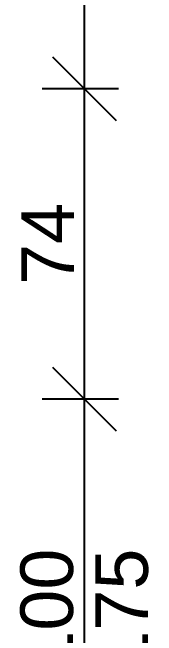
# Model space of a CAD drawing. Extents: x -5566 to 5867, y -120 to 4683.
# Drawn here: x -5174.9 to -5140.8, y 2808.9 to 2956.6 of the extents above; entities that cross this region are included whole.
import ezdxf

# ---------------------------------------------------------------- set-up
doc = ezdxf.new("R2010")
doc.units = 0
doc.layers.get('0').update_dxf_attribs({"linetype": 'CONTINUOUS'})
doc.layers.get('DEFPOINTS').update_dxf_attribs({"linetype": 'CONTINUOUS'})
doc.layers.add('A-ANNO-DIMS', color=211, linetype='CONTINUOUS')
doc.styles.add('ARIAL', font='arial.ttf', dxfattribs={"height": 12.5})
doc.dimstyles.new('200_100_2_5MM_ARIAL_CM___O', dxfattribs={"dimscale": 30.48, "dimtxt": 12.753242, "dimasz": 0.492126, "dimexe": 0.328084, "dimexo": 0.0625, "dimgap": 0.082021, "dimtad": 1, "dimdec": 0, "dimzin": 0, "dimtxsty": 'ARIAL', "dimblk1": 'OBLIQUE', "dimblk2": 'OBLIQUE', "dimsah": 1, "dimcen": 0.09, "dimdle": 0.328084, "dimazin": 3, "dimtfac": 1, "dimtdec": 4, "dimtix": 1, "dimtmove": 0, "dimatfit": 3, "dimtvp": 1, "dimtolj": 1, "dimtzin": 0})

# ---------------------------------------------------------------- blocks, each defined once
blk = doc.blocks.new('_OBLIQUE')
at = {"color": 0, "linetype": 'BYBLOCK'}
blk.add_line((-0.5, -0.5), (0.5, 0.5), dxfattribs=at)
blk = doc.blocks.new('DIMBLOCK209-LEVEL__9_00')
at = {"layer": 'A-ANNO-DIMS', "color": 0}
for p, q in [((-5157.84, 2754.97), (-5157.84, 2874.97)), ((-5149.74, 2864.97), (-5167.84, 2864.97)), ((-5149.74, 2764.97), (-5167.84, 2764.97))]:
    blk.add_line(p, q, dxfattribs=at)
at = {"layer": 'DEFPOINTS', "color": 0}
for p in [(-5157.84, 2864.97), (-5147.84, 2864.97), (-5147.84, 2764.97)]:
    blk.add_point(p, dxfattribs=at)
at = {"layer": 'A-ANNO-DIMS', "color": 0, "xscale": 15, "yscale": 15, "zscale": 15}
for p, rotation in [((-5157.84, 2864.97), 90), ((-5157.84, 2764.97), 270)]:
    blk.add_blockref('_OBLIQUE', p, dxfattribs=dict(at, rotation=rotation))
at = {"layer": 'A-ANNO-DIMS', "color": 0, "char_height": 12.5, "width": 34.6103, "attachment_point": 5, "rotation": 90, "style": 'ARIAL'}
for s, insert in [('\\A1;100', (-5166.72, 2814.97)), ('\\A1;175', (-5148.96, 2814.97))]:
    blk.add_mtext(s, dxfattribs=dict(at, insert=insert))
blk = doc.blocks.new('DIMBLOCK210-LEVEL__9_00')
at = {"layer": 'A-ANNO-DIMS', "color": 0}
for p, q in [((-5157.84, 2854.97), (-5157.84, 2948.49)), ((-5149.74, 2938.49), (-5167.84, 2938.49)), ((-5149.74, 2864.97), (-5167.84, 2864.97))]:
    blk.add_line(p, q, dxfattribs=at)
at = {"layer": 'DEFPOINTS', "color": 0}
for p in [(-5157.84, 2938.49), (-5147.84, 2938.49), (-5147.84, 2864.97)]:
    blk.add_point(p, dxfattribs=at)
at = {"layer": 'A-ANNO-DIMS', "color": 0, "xscale": 15, "yscale": 15, "zscale": 15}
for p, rotation in [((-5157.84, 2938.49), 90), ((-5157.84, 2864.97), 270)]:
    blk.add_blockref('_OBLIQUE', p, dxfattribs=dict(at, rotation=rotation))
at = {"layer": 'A-ANNO-DIMS', "color": 0, "insert": (-5166.59, 2901.73), "char_height": 12.5, "width": 23.0736, "attachment_point": 5, "rotation": 90, "style": 'ARIAL'}
blk.add_mtext('\\A1;74', dxfattribs=at)
blk = doc.blocks.new('DIMBLOCK211-LEVEL__9_00')
at = {"layer": 'A-ANNO-DIMS', "color": 0}
for p, q in [((-5157.84, 2928.49), (-5157.84, 3048.49)), ((-5149.74, 3038.49), (-5167.84, 3038.49)), ((-5149.74, 2938.49), (-5167.84, 2938.49))]:
    blk.add_line(p, q, dxfattribs=at)
at = {"layer": 'DEFPOINTS', "color": 0}
for p in [(-5157.84, 3038.49), (-5147.84, 3038.49), (-5147.84, 2938.49)]:
    blk.add_point(p, dxfattribs=at)
at = {"layer": 'A-ANNO-DIMS', "color": 0, "xscale": 15, "yscale": 15, "zscale": 15}
for p, rotation in [((-5157.84, 3038.49), 90), ((-5157.84, 2938.49), 270)]:
    blk.add_blockref('_OBLIQUE', p, dxfattribs=dict(at, rotation=rotation))
at = {"layer": 'A-ANNO-DIMS', "color": 0, "char_height": 12.5, "width": 34.6103, "attachment_point": 5, "rotation": 90, "style": 'ARIAL'}
for s, insert in [('\\A1;100', (-5166.72, 2988.49)), ('\\A1;175', (-5148.96, 2988.49))]:
    blk.add_mtext(s, dxfattribs=dict(at, insert=insert))

msp = doc.modelspace()

# ---------------------------------------------------------------- dimensions: what is measured, and where the dimension line sits
at = {"layer": 'A-ANNO-DIMS'}
for base, p1, p2, picture, middle in [((-5157.84, 3038.49), (-5147.84, 2938.49), (-5147.84, 3038.49), 'DIMBLOCK211-LEVEL__9_00', (-5157.84, 2988.49)), ((-5157.84, 2864.97), (-5147.84, 2764.97), (-5147.84, 2864.97), 'DIMBLOCK209-LEVEL__9_00', (-5157.84, 2814.97))]:
    dim = msp.add_linear_dim(base=base, p1=p1, p2=p2, angle=270, text='<>\\X175', dimstyle='200_100_2_5MM_ARIAL_CM___O', override={"dimpost": '<>', "dimfxl": 100}, dxfattribs=at)
    dim.commit()
    dim.dimension.update_dxf_attribs({"geometry": picture, "text_midpoint": middle})
dim = msp.add_linear_dim(base=(-5157.84, 2938.49), p1=(-5147.84, 2864.97), p2=(-5147.84, 2938.49), angle=270, dimstyle='200_100_2_5MM_ARIAL_CM___O', override={"dimpost": '<>', "dimfxl": 73.518657}, dxfattribs=at)
dim.commit()
dim.dimension.update_dxf_attribs({"geometry": 'DIMBLOCK210-LEVEL__9_00', "text_midpoint": (-5166.59, 2901.73)})

doc.saveas('drawing.dxf')
